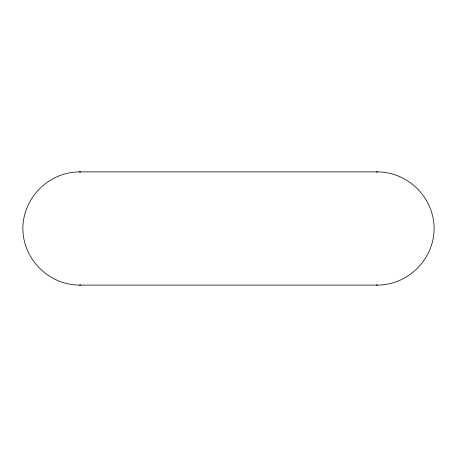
<?xml version="1.0" encoding="UTF-8"?>
<svg xmlns="http://www.w3.org/2000/svg" width="457" height="457" viewBox="0 0 457 457"><rect width="100%" height="100%" fill="white"/><g stroke="black" fill="none" stroke-linecap="round" stroke-linejoin="round"><path stroke-width="0.69" d="M79.461 171.889C48.642 172.112 23.073 197.681 22.85 228.5C23.073 259.319 48.642 284.888 79.461 285.111L377.539 285.111C408.358 284.888 433.927 259.319 434.15 228.5C433.927 197.681 408.358 172.112 377.539 171.889L79.461 171.889L80.855 172.072M376.145 172.072L377.539 171.889M79.461 285.111L80.855 284.928M376.145 284.928L377.539 285.111"/></g></svg>
